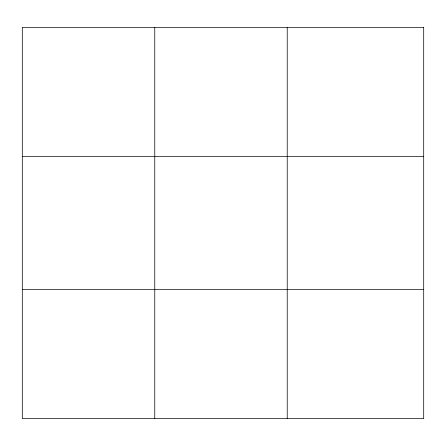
<?xml version="1.0" encoding="UTF-8"?>
<svg xmlns="http://www.w3.org/2000/svg" width="446" height="446" viewBox="0 0 446 446"><rect width="100%" height="100%" fill="white"/><g stroke="black" fill="none" stroke-linecap="round" stroke-linejoin="round"><path stroke-width="0.67" d="M154.762 418.649L154.762 27.351M287.224 418.649L287.224 27.351M22.3 156.479L423.7 156.479M22.3 289.521L423.7 289.521M423.7 27.351L423.7 418.649L22.3 418.649L22.3 27.351L423.7 27.351"/></g></svg>
